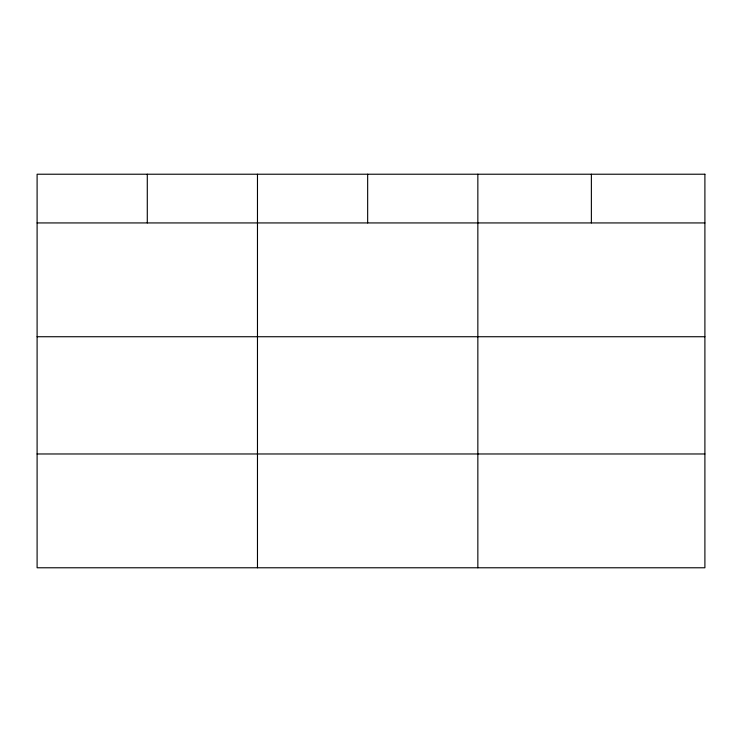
<?xml version="1.0" encoding="UTF-8"?>
<svg xmlns="http://www.w3.org/2000/svg" width="742" height="742" viewBox="0 0 742 742"><rect width="100%" height="100%" fill="white"/><g stroke="black" fill="none" stroke-linecap="round" stroke-linejoin="round"><path stroke-width="1.11" d="M37.1 222.934L704.9 222.934M37.1 336.729L704.9 336.729M37.1 453.974L704.9 453.974M591.374 174.222L591.374 222.934M477.848 174.222L477.848 567.778M367.661 174.222L367.661 222.934M257.474 174.222L257.474 567.778M147.287 174.222L147.287 222.934M704.9 174.222L37.1 174.222L37.1 567.778L704.9 567.778L704.9 174.222"/></g></svg>
